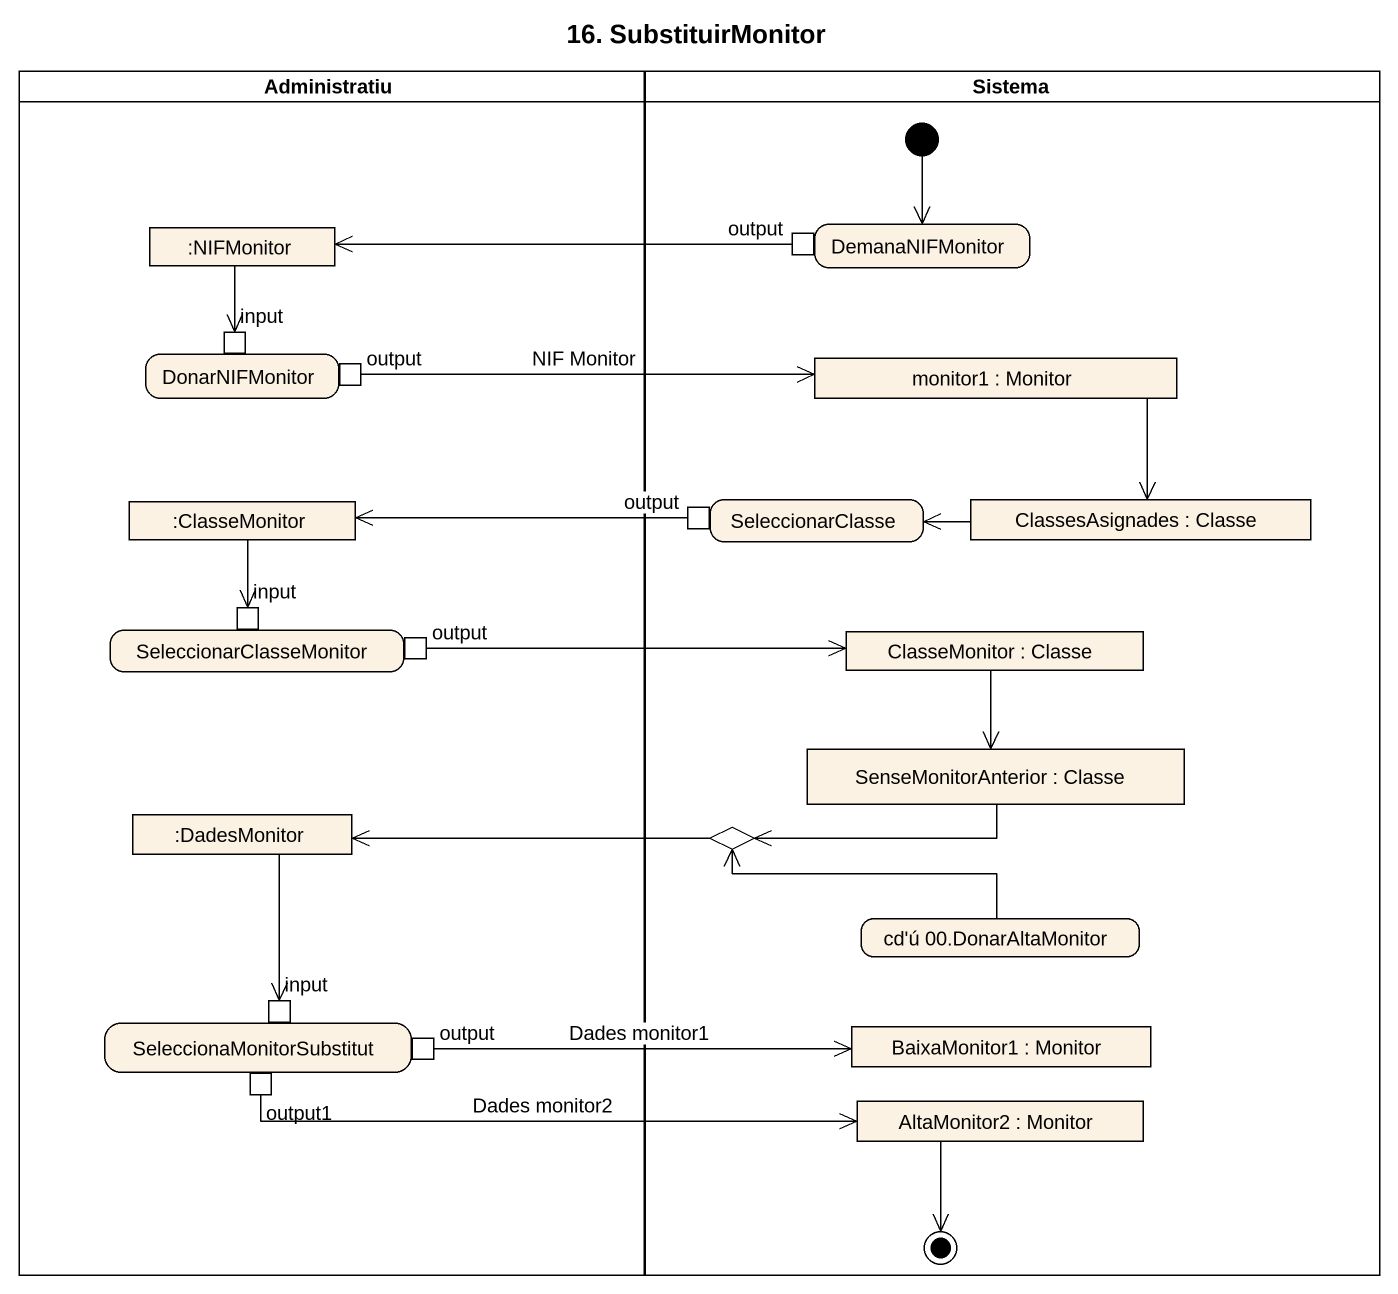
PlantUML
@startuml
title 16. SubstituirMonitor
hide empty description
state Administratiu <<partition>> {
  state ":NIFMonitor" as NIFMonitor <<object>>
  state DonarNIFMonitor {
    state input <<inputPin>>
    state "output" as output_2 <<outputPin>>
  }
  state ":ClasseMonitor" as ClasseMonitor <<object>>
  state SeleccionarClasseMonitor {
    state "input" as input_2 <<inputPin>>
    state "output" as output_4 <<outputPin>>
  }
  state ":DadesMonitor" as DadesMonitor <<object>>
  state SeleccionaMonitorSubstitut {
    state "input" as input_3 <<inputPin>>
    state "output" as output_5 <<outputPin>>
    state output1 <<outputPin>>
  }
}
state Sistema <<partition>> {
  state DemanaNIFMonitor {
    state output <<outputPin>>
  }
  state "monitor1 : Monitor" as monitor1 <<object>>
  state SeleccionarClasse {
    state "output" as output_3 <<outputPin>>
  }
  state "ClassesAsignades : Classe" as ClassesAsignades <<object>>
  state "ClasseMonitor : Classe" as ClasseMonitor_2 <<object>>
  state "SenseMonitorAnterior : Classe" as SenseMonitorAnterior <<object>>
  state choice1 <<choice>>
  state "cd'ú 00.DonarAltaMonitor" as cd_ú_00_DonarAltaMonitor
  state "BaixaMonitor1 : Monitor" as BaixaMonitor1 <<object>>
  state "AltaMonitor2 : Monitor" as AltaMonitor2 <<object>>
  [*] --> DemanaNIFMonitor
  AltaMonitor2 --> [*]
}
NIFMonitor --> input
output -left-> NIFMonitor
output_2 -right-> monitor1 : NIF Monitor
monitor1 --> ClassesAsignades
ClasseMonitor --> input_2
output_3 -left-> ClasseMonitor
ClassesAsignades -left-> SeleccionarClasse
output_4 -right-> ClasseMonitor_2
ClasseMonitor_2 --> SenseMonitorAnterior
SenseMonitorAnterior -left-> choice1
DadesMonitor --> input_3
choice1 -left-> DadesMonitor
cd_ú_00_DonarAltaMonitor -left-> choice1
output_5 -right-> BaixaMonitor1 : Dades monitor1
output1 -right-> AltaMonitor2 : Dades monitor2
@enduml
